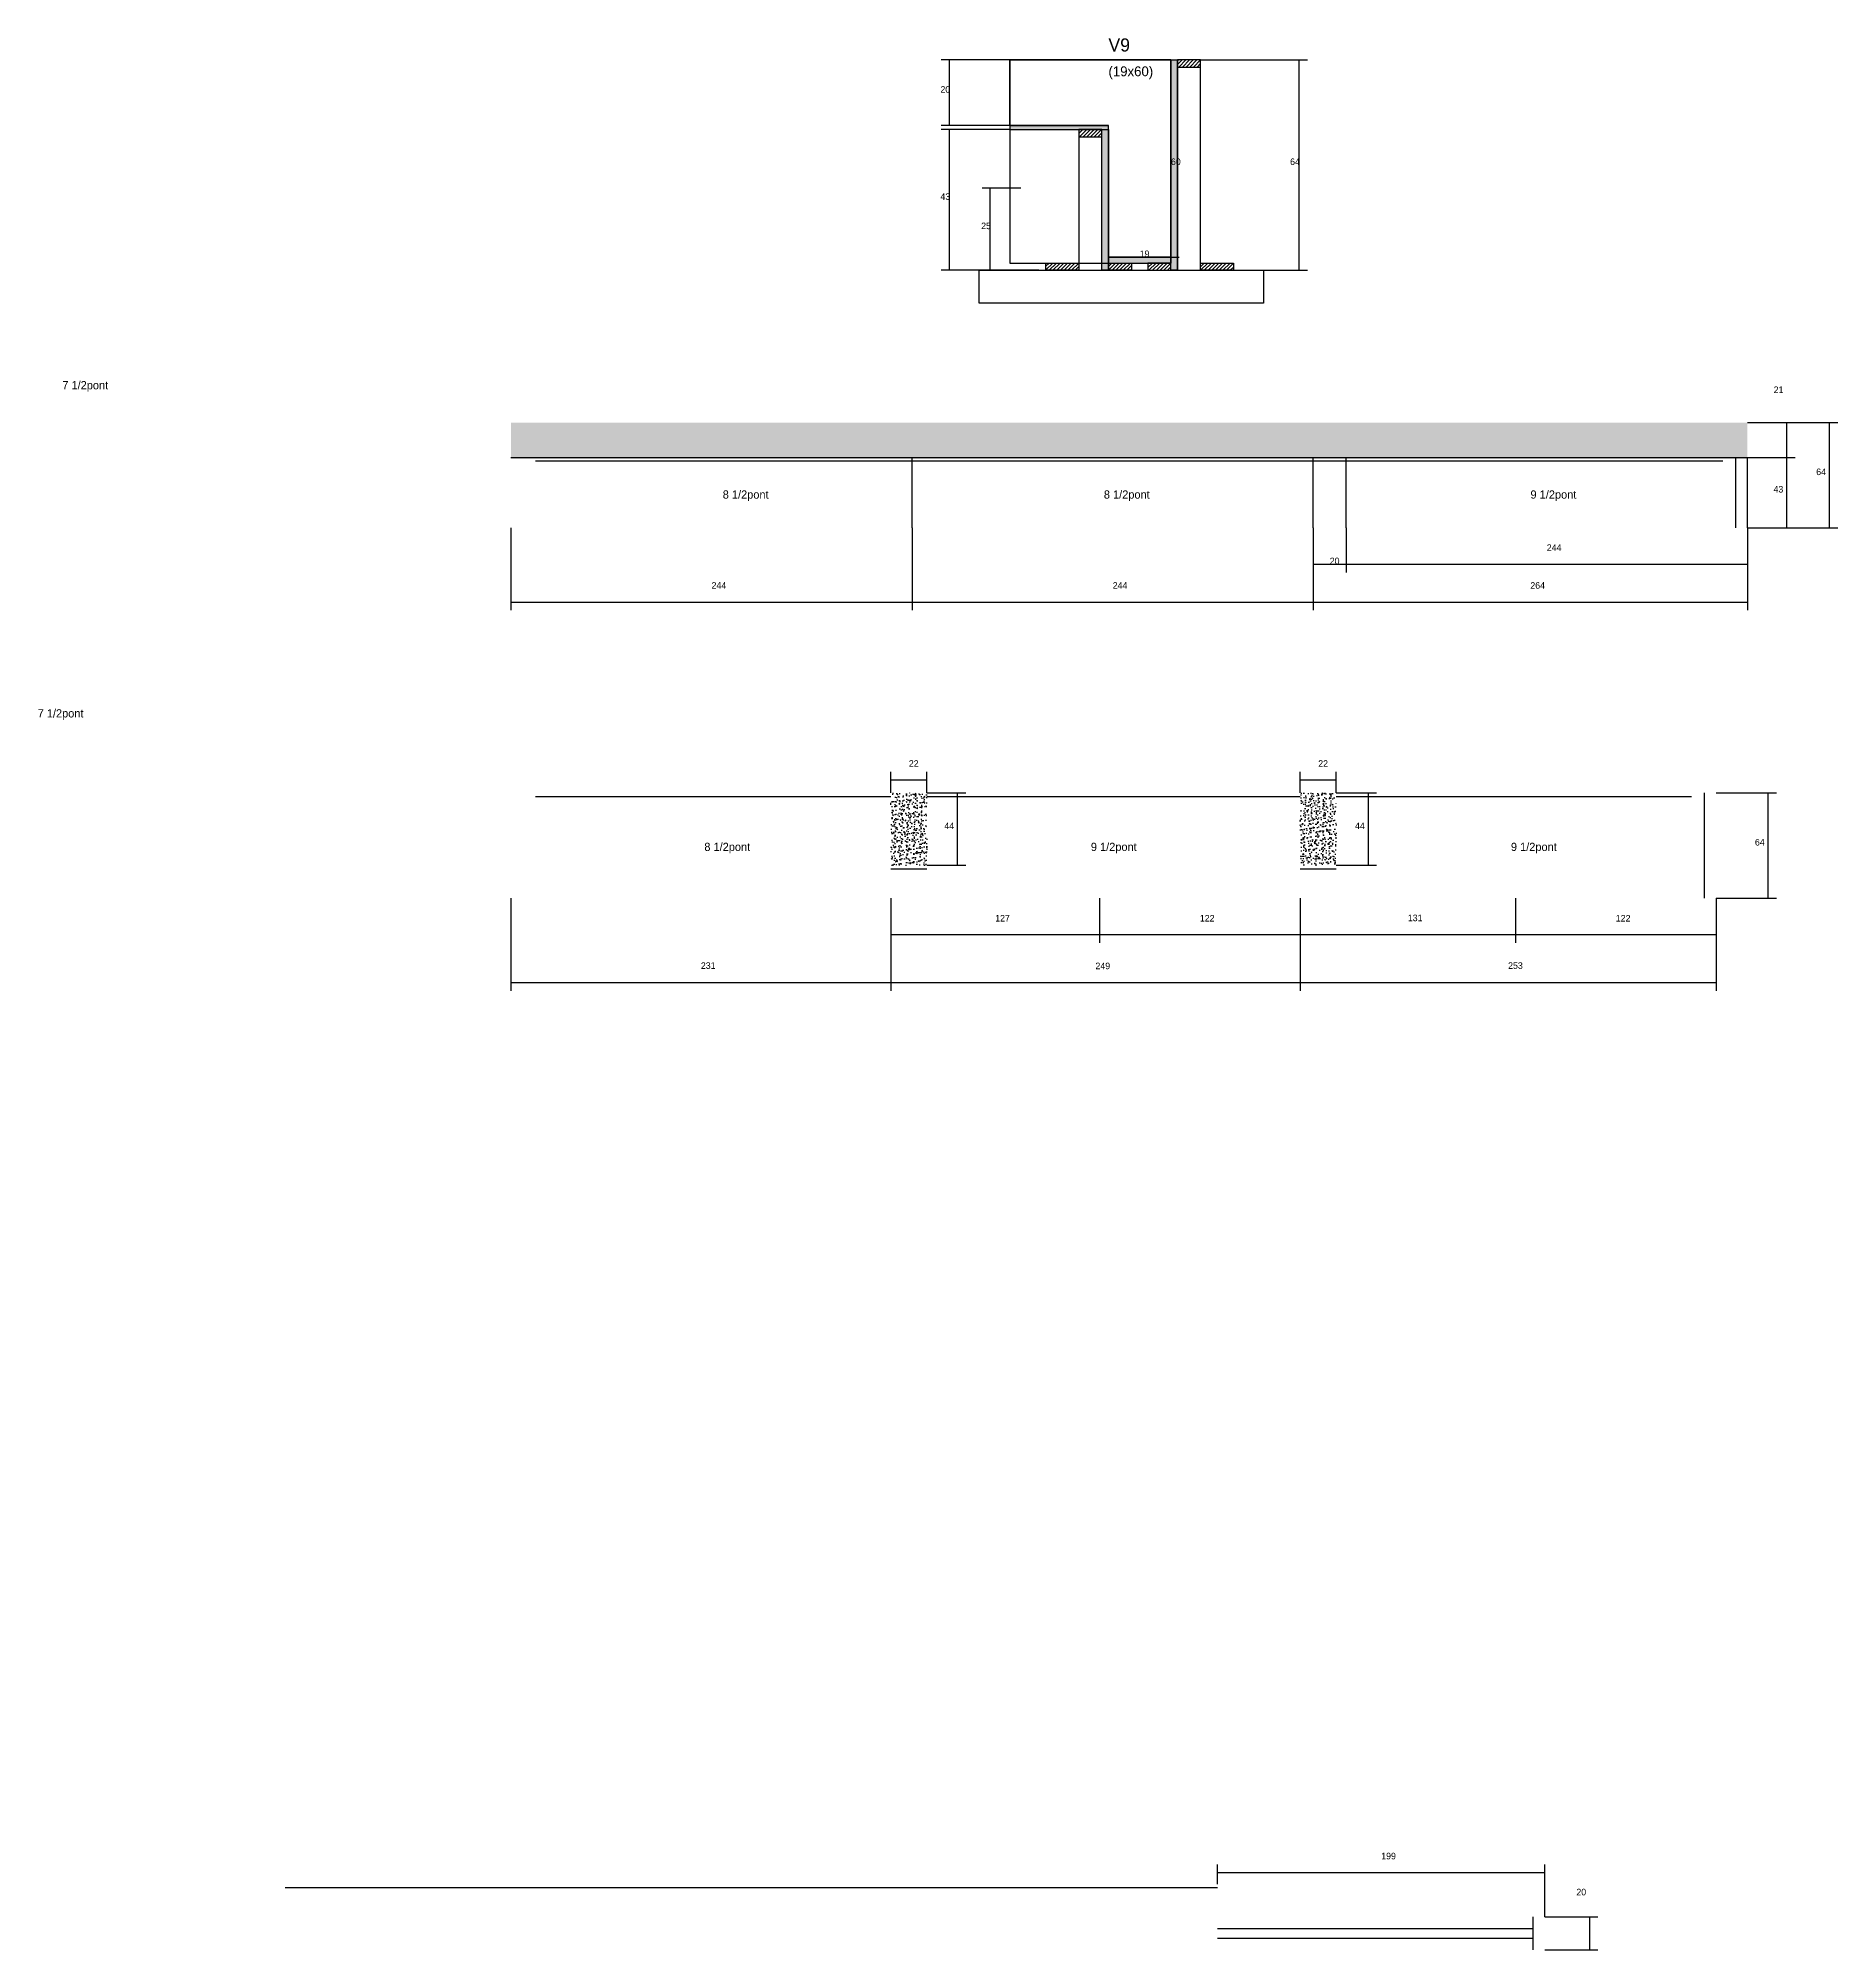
# Model space of a CAD drawing. Header units: metres. Extents: x 142172 to 143267, y 32023 to 33185.
import ezdxf

# ---------------------------------------------------------------- set-up
doc = ezdxf.new("R2010")
doc.units = ezdxf.units.M
for name, color, linetype in [('CONCRETO', 251, 'Continuous'), ('COTA', 4, 'Continuous'), ('Cota Seção (2x)', 4, 'Continuous'), ('Hachura', 253, 'Continuous'), ('Madeira', 126, 'Continuous'), ('NOMENCLATURA', 7, 'Continuous'), ('Painéis', 200, 'Continuous'), ('SARR_2.2x7', 40, 'Continuous'), ('Texto Seção', 7, 'Continuous')]:
    doc.layers.add(name, color=color, linetype=linetype)

msp = doc.modelspace()

# ---------------------------------------------------------------- hatches: boundary and pattern name
at = {"layer": 'COTA'}
h = msp.add_hatch(dxfattribs=at)
h.set_pattern_fill('AR-CONC', scale=0.03)
h.paths.add_polyline_path([(142460, 32951.6), (142460, 32929.6), (143212, 32929.6), (143212, 32951.6)])
h = msp.add_hatch(dxfattribs=at)
h.set_pattern_fill('AR-CONC', scale=0.03)
h.paths.add_polyline_path([(142691, 32726.3), (142713, 32726.3), (142713, 32682.3), (142691, 32682.3), (142691, 32682.3)])
h = msp.add_hatch(dxfattribs=at)
h.set_pattern_fill('AR-CONC', scale=0.03)
h.paths.add_polyline_path([(142940, 32682.3), (142962, 32682.3), (142962, 32726.3), (142940, 32726.3)])
at = {"layer": 'Hachura'}
h = msp.add_hatch(color=8, dxfattribs=at)
h.dxf.hatch_style = 1
h.paths.add_polyline_path([(142861.4, 33172.2), (142865.4, 33172.2), (142865.4, 33172.2), (142865.4, 33044.2), (142865.4, 33044.2), (142861.4, 33044.2), (142861.4, 33044.2), (142861.4, 33172.2)])
h = msp.add_hatch(dxfattribs=at)
h.set_pattern_fill('ANSI31', scale=0.5)
h.paths.add_polyline_path([(142879.4, 33167.8), (142879.4, 33172.2), (142879.4, 33172.2), (142865.4, 33172.2), (142865.4, 33172.2), (142865.4, 33167.8), (142865.4, 33167.8), (142879.4, 33167.8)])
h = msp.add_hatch(color=8, dxfattribs=at)
h.dxf.hatch_style = 1
h.paths.add_polyline_path([(142823.4, 33129.8), (142823.4, 33132.2), (142823.4, 33132.2), (142763.4, 33132.2), (142763.4, 33132.2), (142763.4, 33129.8), (142763.4, 33129.8), (142823.4, 33129.8)])
h = msp.add_hatch(dxfattribs=at)
h.set_pattern_fill('ANSI31', scale=0.5)
h.paths.add_polyline_path([(142819.4, 33125.4), (142819.4, 33129.8), (142819.4, 33129.8), (142805.4, 33129.8), (142805.4, 33129.8), (142805.4, 33125.4), (142805.4, 33125.4), (142819.4, 33125.4)])
h = msp.add_hatch(color=8, dxfattribs=at)
h.dxf.hatch_style = 1
h.paths.add_polyline_path([(142819.4, 33129.8), (142823.4, 33129.8), (142823.4, 33129.8), (142823.4, 33044.2), (142823.4, 33044.2), (142819.4, 33044.2), (142819.4, 33044.2), (142819.4, 33129.8)])
h = msp.add_hatch(dxfattribs=at)
h.set_pattern_fill('ANSI31', scale=0.5)
h.paths.add_polyline_path([(142785.4, 33044.2), (142785.4, 33048.6), (142785.4, 33048.6), (142805.4, 33048.6), (142805.4, 33048.6), (142805.4, 33044.2), (142805.4, 33044.2), (142785.4, 33044.2)])
h = msp.add_hatch(color=8, dxfattribs=at)
h.dxf.hatch_style = 1
h.paths.add_polyline_path([(142861.4, 33048.6), (142861.4, 33052.2), (142861.4, 33052.2), (142823.4, 33052.2), (142823.4, 33052.2), (142823.4, 33048.6), (142823.4, 33048.6), (142861.4, 33048.6)])
h = msp.add_hatch(dxfattribs=at)
h.set_pattern_fill('ANSI31', scale=0.5)
h.paths.add_polyline_path([(142823.4, 33044.2), (142823.4, 33048.6), (142823.4, 33048.6), (142837.4, 33048.6), (142837.4, 33048.6), (142837.4, 33044.2), (142837.4, 33044.2), (142823.4, 33044.2)])
h = msp.add_hatch(dxfattribs=at)
h.set_pattern_fill('ANSI31', scale=0.5)
h.paths.add_polyline_path([(142861.4, 33044.2), (142861.4, 33048.6), (142861.4, 33048.6), (142847.4, 33048.6), (142847.4, 33048.6), (142847.4, 33044.2), (142847.4, 33044.2), (142861.4, 33044.2)])
h = msp.add_hatch(dxfattribs=at)
h.set_pattern_fill('ANSI31', scale=0.5)
h.paths.add_polyline_path([(142879.4, 33044.2), (142879.4, 33048.6), (142879.4, 33048.6), (142899.4, 33048.6), (142899.4, 33048.6), (142899.4, 33044.2), (142899.4, 33044.2), (142879.4, 33044.2)])

# ---------------------------------------------------------------- linework, layer by layer
at = {"layer": 'CONCRETO'}
for points in [[(142823.4, 33132.2), (142763.4, 33132.2), (142763.4, 33172.2), (142823.4, 33172.2), (142823.4, 33172.2), (142861.4, 33172.2), (142861.4, 33048.6), (142861.4, 33048.6), (142861.4, 33052.2), (142823.4, 33052.2)], [(142763.4, 33048.6), (142861.4, 33048.6), (142861.4, 33172.2), (142763.4, 33172.2)]]:
    msp.add_lwpolyline(points, close=True, dxfattribs=at)
at = {"layer": 'COTA'}
for p, q in [((142763.4, 33172.2), (142721.7, 33172.2)), ((142726.7, 33132.2), (142726.7, 33172.2)), ((142879.4, 33172.2), (142944.4, 33172.2)), ((142939.4, 33044.2), (142939.4, 33172.2)), ((142763.4, 33132.2), (142721.7, 33132.2)), ((142763.4, 33129.8), (142721.7, 33129.8)), ((142726.7, 33044.2), (142726.7, 33129.8)), ((142770.1, 33094.2), (142746.5, 33094.2)), ((142751.5, 33044.2), (142751.5, 33094.2)), ((142781, 33044.2), (142721.7, 33044.2)), ((142770.1, 33044.2), (142746.5, 33044.2)), ((142879.4, 33044.2), (142944.4, 33044.2))]:
    msp.add_line(p, q, dxfattribs=at)
at = {"layer": 'Cota Seção (2x)'}
for p, q in [((142823.4, 33172.2), (142866.4, 33172.2)), ((142861.4, 33052.2), (142861.4, 33172.2)), ((142823.4, 33044.2), (142823.4, 33057.2)), ((142861.4, 33044.2), (142861.4, 33057.2)), ((142823.4, 33052.2), (142866.4, 33052.2)), ((142823.4, 33052.2), (142861.4, 33052.2)), ((143212, 32951.6), (143267, 32951.6)), ((143212, 32951.6), (143241, 32951.6)), ((143236, 32930.4), (143236, 32951.6)), ((143262, 32887.6), (143262, 32951.6)), ((143212, 32930.4), (143241, 32930.4)), ((143212, 32930.4), (143241, 32930.4)), ((143236, 32887.6), (143236, 32930.4)), ((142460, 32887.6), (142460, 32837.4)), ((142704, 32887.6), (142704, 32837.4)), ((142704, 32887.6), (142704, 32837.4)), ((142948, 32887.6), (142948, 32837.4)), ((142948, 32887.6), (142948, 32837.4)), ((142948, 32887.6), (142948, 32860.4)), ((142968, 32887.6), (142968, 32860.4)), ((142968, 32887.6), (142968, 32860.4)), ((143212, 32887.6), (143212, 32837.4)), ((143212, 32887.6), (143212, 32860.4)), ((143212, 32887.6), (143241, 32887.6)), ((143212, 32887.6), (143267, 32887.6)), ((142948, 32865.4), (142968, 32865.4)), ((142968, 32865.4), (143212, 32865.4)), ((142460, 32842.4), (142704, 32842.4)), ((142704, 32842.4), (142948, 32842.4)), ((142948, 32842.4), (143212, 32842.4)), ((142691, 32726.3), (142691, 32739.2)), ((142691, 32734.2), (142713, 32734.2)), ((142713, 32726.3), (142713, 32739.2)), ((142940, 32726.3), (142940, 32739.2)), ((142940, 32734.2), (142962, 32734.2)), ((142962, 32726.3), (142962, 32739.2)), ((142713, 32726.3), (142736.6, 32726.3)), ((142731.6, 32682.3), (142731.6, 32726.3)), ((142962, 32726.3), (142986.5, 32726.3)), ((142981.5, 32682.3), (142981.5, 32726.3)), ((143193, 32726.3), (143229.7, 32726.3)), ((143224.7, 32662.3), (143224.7, 32726.3)), ((142713, 32682.3), (142736.6, 32682.3)), ((142962, 32682.3), (142986.5, 32682.3)), ((142460, 32662.3), (142460, 32606)), ((142691, 32662.3), (142691, 32606)), ((142691, 32662.3), (142691, 32606)), ((142691, 32662.3), (142691, 32635.1)), ((142818, 32662.3), (142818, 32635.1)), ((142818, 32662.3), (142818, 32635.1)), ((142940, 32662.3), (142940, 32606)), ((142940, 32662.3), (142940, 32606)), ((142940, 32662.3), (142940, 32635.1)), ((142940, 32662.3), (142940, 32635.1)), ((143071, 32662.3), (143071, 32635.1)), ((143071, 32662.3), (143071, 32635.1)), ((143193, 32662.3), (143193, 32606)), ((143193, 32662.3), (143193, 32635.1)), ((143193, 32662.3), (143229.7, 32662.3)), ((142691, 32640.1), (142818, 32640.1)), ((142818, 32640.1), (142940, 32640.1)), ((142940, 32640.1), (143071, 32640.1)), ((143071, 32640.1), (143193, 32640.1)), ((142460, 32611), (142691, 32611)), ((142691, 32611), (142940, 32611)), ((142940, 32611), (143193, 32611)), ((142889.8, 32062.7), (142889.8, 32074.6)), ((142889.8, 32069.6), (143088.8, 32069.6)), ((143088.8, 32042.7), (143088.8, 32074.6)), ((143088.8, 32042.7), (143121.1, 32042.7)), ((143116.1, 32022.7), (143116.1, 32042.7)), ((143088.8, 32022.7), (143121.1, 32022.7))]:
    msp.add_line(p, q, dxfattribs=at)
at = {"layer": 'Madeira'}
for points in [[(142879.4, 33167.8), (142879.4, 33172.2), (142865.4, 33172.2), (142865.4, 33167.8)], [(142879.4, 33172.2), (142865.4, 33172.2), (142865.4, 33044.2), (142879.4, 33044.2)], [(142819.4, 33125.4), (142819.4, 33129.8), (142805.4, 33129.8), (142805.4, 33125.4)], [(142819.4, 33129.8), (142805.4, 33129.8), (142805.4, 33044.2), (142819.4, 33044.2)], [(142917.7, 33024.2), (142744.8, 33024.2), (142744.8, 33044.2), (142917.7, 33044.2)], [(142785.4, 33044.2), (142785.4, 33048.6), (142805.4, 33048.6), (142805.4, 33044.2)], [(142823.4, 33044.2), (142823.4, 33048.6), (142837.4, 33048.6), (142837.4, 33044.2)], [(142861.4, 33044.2), (142861.4, 33048.6), (142847.4, 33048.6), (142847.4, 33044.2)], [(142879.4, 33044.2), (142879.4, 33048.6), (142899.4, 33048.6), (142899.4, 33044.2)]]:
    msp.add_lwpolyline(points, close=True, dxfattribs=at)
at = {"layer": 'Painéis'}
for p, q in [((142865.4, 33044.2), (142865.4, 33172.2)), ((142763.4, 33132.2), (142823.4, 33132.2)), ((142823.4, 33044.2), (142823.4, 33129.8)), ((142823.4, 33052.2), (142861.4, 33052.2)), ((142823.4, 33048.6), (142823.4, 33052.2)), ((142861.4, 33048.6), (142861.4, 33052.2)), ((142460, 32930.4), (143212, 32930.4)), ((142704, 32887.6), (142704, 32930.4)), ((142948, 32887.6), (142948, 32930.4)), ((142968, 32887.6), (142968, 32930.4)), ((143212, 32887.6), (143212, 32930.4))]:
    msp.add_line(p, q, dxfattribs=at)
for points in [[(142861.4, 33172.2), (142865.4, 33172.2), (142865.4, 33044.2), (142861.4, 33044.2)], [(142823.4, 33129.8), (142823.4, 33132.2), (142763.4, 33132.2), (142763.4, 33129.8)], [(142819.4, 33129.8), (142823.4, 33129.8), (142823.4, 33044.2), (142819.4, 33044.2)], [(142861.4, 33048.6), (142861.4, 33052.2), (142823.4, 33052.2), (142823.4, 33048.6)]]:
    msp.add_lwpolyline(points, close=True, dxfattribs=at)
at = {"layer": 'SARR_2.2x7'}
for p, q in [((142475, 32928.2), (142704, 32928.2)), ((142704, 32928.2), (142948, 32928.2)), ((142948, 32928.2), (143197, 32928.2)), ((143205, 32887.6), (143205, 32930.4)), ((142475, 32724.1), (142691, 32724.1)), ((142713, 32724.1), (142940, 32724.1)), ((142962, 32724.1), (143178, 32724.1)), ((143186, 32662.3), (143186, 32726.3)), ((142691, 32680.1), (142713, 32680.1)), ((142940, 32680.1), (142962, 32680.1)), ((142322.7, 32060.5), (142551.8, 32060.5)), ((142551.8, 32060.5), (142795.8, 32060.5)), ((142795.8, 32060.5), (142889.8, 32060.5)), ((143081.8, 32022.7), (143081.8, 32042.7)), ((142889.8, 32035.7), (143081.8, 32035.7)), ((142889.8, 32029.7), (143081.8, 32029.7))]:
    msp.add_line(p, q, dxfattribs=at)

# ---------------------------------------------------------------- texts
at = {"layer": 'COTA'}
for s, p in [('20', (142721.2, 33152.2)), ('64', (142933.9, 33108.2)), ('43', (142721.2, 33087)), ('25', (142746, 33069.2))]:
    msp.add_text(s, height=4, dxfattribs=at).set_placement(p)
at = {"layer": 'Cota Seção (2x)'}
for s, p in [('60', (142861.4, 33108.2)), ('19', (142842.4, 33052.2)), ('21', (143228, 32969.5)), ('64', (143253.9, 32919.6)), ('43', (143227.9, 32909)), ('20', (142958, 32865.4)), ('244', (143090, 32873.5)), ('244', (142582, 32850.5)), ('244', (142826, 32850.5)), ('264', (143080, 32850.5)), ('22', (142702, 32742.2)), ('22', (142951, 32742.2)), ('44', (142723.6, 32704.3)), ('44', (142973.4, 32704.3)), ('64', (143216.6, 32694.3)), ('127', (142754.5, 32648.1)), ('122', (142879, 32648.1)), ('131', (143005.5, 32648.3)), ('122', (143132, 32648.1)), ('231', (142575.5, 32619.3)), ('249', (142815.5, 32619.1)), ('253', (143066.5, 32619.3)), ('199', (142989.3, 32077.7)), ('20', (143108, 32055.8))]:
    msp.add_text(s, height=4, dxfattribs=at).set_placement(p)
at = {"layer": 'NOMENCLATURA'}
for s, p in [('7 1/2pont', (142187.1, 32971.8)), ('8 1/2pont', (142588.8, 32905.3)), ('8 1/2pont', (142820.6, 32905.3)), ('9 1/2pont', (143080.1, 32905.3)), ('7 1/2pont', (142172.1, 32772.2)), ('8 1/2pont', (142577.6, 32691)), ('9 1/2pont', (142812.7, 32691)), ('9 1/2pont', (143068.2, 32691))]:
    msp.add_text(s, height=5, dxfattribs=at).set_placement(p)
at = {"layer": 'Texto Seção'}
for s, height, p in [('V9', 8, (142823.4, 33177.2)), ('(19x60)', 6, (142823.4, 33162.2))]:
    msp.add_text(s, height=height, dxfattribs=at).set_placement(p)

doc.saveas('drawing.dxf')
